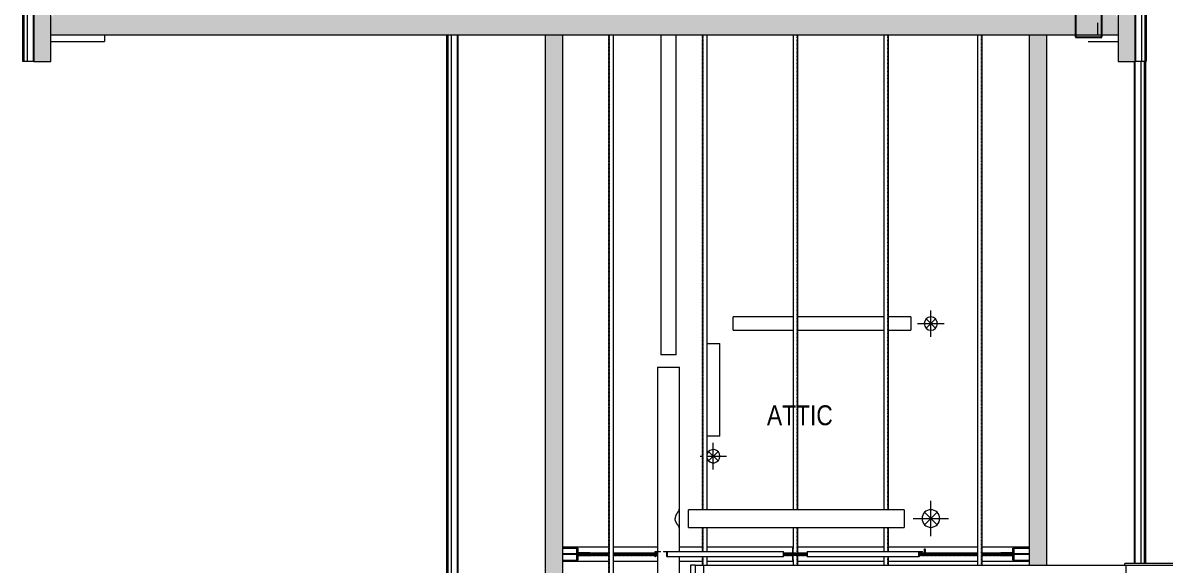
# Model space of a CAD drawing. Header units: inches. Extents: x -3598 to -1628, y -3458 to -206.
# Drawn here: x -3351 to -2835, y -2612 to -2366 of the extents above; entities that cross this region are included whole.
import ezdxf

# ---------------------------------------------------------------- set-up
doc = ezdxf.new("R2010")
doc.units = ezdxf.units.IN
doc.header["$MEASUREMENT"] = 0
doc.linetypes.add('_Hidden 1_16', pattern=[0.09375, 0.0625, -0.03125])
for name, color, linetype, lineweight in [('A-AREA-IDEN', 2, 'Continuous', 9), ('A-ROOF', 132, 'Continuous', 13), ('A-ROOF-OTLN', 132, 'Continuous', 13), ('A-ROOF-PATT', 132, 'Continuous', 13), ('A-WALL', 113, 'Continuous', 13), ('A-WALL-PATT', 111, 'Continuous', 13), ('I-WALL', 2, 'Continuous', 13), ('M-HVAC-DUCT', 70, 'Continuous', 13), ('M-HVAC-DUCT-ANNO', 70, 'Continuous', 13), ('M-HVAC-DUCT-CNTR', 70, 'Continuous', 13), ('S-BEAM', 12, 'Continuous', 13), ('S-COLS', 52, 'Continuous', 13)]:
    doc.layers.add(name, color=color, linetype=linetype, lineweight=lineweight)
doc.styles.add('Arial Narrow', font='ARIALN.TTF', dxfattribs={"height": 9})

# ---------------------------------------------------------------- blocks, each defined once
blk = doc.blocks.new('_STL - Framing - 2L Shape - 2017v1 - 2L2-1_2x2-1_2x1_4-1684815-MEZZANINE - CAD')
at = {"layer": 'S-BEAM', "color": 9}
for p, q in [((-3003.27, -2603.95), (-3003.27, -2606.45)), ((-3003.15, -2603.95), (-3003.27, -2603.95)), ((-3003.27, -2606.45), (-3000.77, -2606.45)), ((-3000.77, -2606.83), (-3003.27, -2606.83)), ((-3003.27, -2606.83), (-3003.27, -2609.33)), ((-3003.02, -2605.95), (-3003.02, -2604.08)), ((-3003.02, -2609.2), (-3003.02, -2607.33)), ((-3000.9, -2606.2), (-3002.77, -2606.2)), ((-3002.77, -2607.08), (-3000.9, -2607.08)), ((-3000.77, -2606.45), (-3000.77, -2606.33)), ((-3000.77, -2606.95), (-3000.77, -2606.83)), ((-3003.27, -2609.33), (-3003.15, -2609.33))]:
    blk.add_line(p, q, dxfattribs=at)
for centre, radius, start, end in [((-3003.15, -2604.08), 0.125, 0, 90), ((-3002.77, -2605.95), 0.25, 180, 270), ((-3002.77, -2607.33), 0.25, 90, 180), ((-3000.9, -2606.33), 0.125, 0, 90), ((-3000.9, -2606.95), 0.125, 270, 0), ((-3003.15, -2609.2), 0.125, 270, 0)]:
    blk.add_arc(centre, radius, start, end, dxfattribs=at)
blk = doc.blocks.new('_STL - Framing - L Shape - 2017v1 - L2-1_2x2-1_2x1_4-1684816-MEZZANINE - CAD')
at = {"layer": 'S-BEAM', "color": 9}
for p, q in [((-3065.46, -2605.39), (-3062.96, -2605.39)), ((-3065.46, -2607.89), (-3065.46, -2605.39)), ((-3065.34, -2607.89), (-3065.46, -2607.89)), ((-3065.21, -2605.89), (-3065.21, -2607.77)), ((-3063.09, -2605.64), (-3064.96, -2605.64)), ((-3062.96, -2605.39), (-3062.96, -2605.52))]:
    blk.add_line(p, q, dxfattribs=at)
for centre, radius, start, end in [((-3065.34, -2607.77), 0.125, 270, 0), ((-3064.96, -2605.89), 0.25, 90, 180), ((-3063.09, -2605.52), 0.125, 270, 0)]:
    blk.add_arc(centre, radius, start, end, dxfattribs=at)
blk = doc.blocks.new('_STL - Framing - 2L Shape - 2017v1 - 2L5x3x5_16LLBB-1684817-MEZZANINE - CAD')
at = {"layer": 'S-BEAM', "color": 9}
for p, q in [((-84.38, 3.19), (-105.17, 3.19)), ((-84.38, 0.5), (-98.02, 0.5)), ((-92.9, 0.19), (-84.38, 0.19)), ((-62.39, 3.19), (-82.29, 3.19)), ((-63.44, 0.5), (-82.29, 0.5)), ((-82.29, 0.19), (-63.44, 0.19)), ((-62.39, 0.5), (-63.19, 0.5)), ((-63.19, 0.19), (-62.39, 0.19)), ((-42, 3.19), (-52.39, 3.19)), ((-1, 3.19), (-39.91, 3.19)), ((-1.25, 0.5), (-5.34, 0.5)), ((-5.34, 0.19), (-1.25, 0.19)), ((40, 3.19), (1.09, 3.19)), ((5.34, 0.5), (1.09, 0.5)), ((1.25, 0.19), (5.34, 0.19)), ((82.38, 3.19), (42.09, 3.19)), ((58.44, 0.5), (55.99, 0.5)), ((55.99, 0.19), (58.44, 0.19)), ((82.38, 0.5), (58.69, 0.5)), ((58.74, 0.19), (82.38, 0.19)), ((105.8, 3.19), (84.47, 3.19)), ((98.02, 0.5), (84.47, 0.5)), ((84.47, 0.19), (92.9, 0.19)), ((-105.17, -3.19), (-84.38, -3.19)), ((-98.02, -0.5), (-84.38, -0.5)), ((-92.9, -0.19), (-84.38, -0.19)), ((-82.29, -0.19), (-63.44, -0.19)), ((-82.29, -0.5), (-63.44, -0.5)), ((-82.29, -3.19), (-62.39, -3.19)), ((-63.19, -0.19), (-62.39, -0.19)), ((-63.19, -0.5), (-62.39, -0.5)), ((-52.39, -3.19), (-42, -3.19)), ((-39.91, -3.19), (-1, -3.19)), ((-5.34, -0.19), (-1.25, -0.19)), ((-5.34, -0.5), (-1.25, -0.5)), ((1.09, -0.5), (5.34, -0.5)), ((1.09, -3.19), (40, -3.19)), ((1.25, -0.19), (5.34, -0.19)), ((42.09, -3.19), (82.38, -3.19)), ((55.99, -0.19), (82.38, -0.19)), ((55.99, -0.5), (82.38, -0.5)), ((84.47, -0.19), (92.9, -0.19)), ((84.47, -0.5), (98.02, -0.5)), ((84.47, -3.19), (105.8, -3.19))]:
    blk.add_line(p, q, dxfattribs=at)
at = {"layer": 'S-BEAM', "linetype": '_Hidden 1_16', "lineweight": 25}
for p, q in [((-98.02, 0.5), (-84.38, 0.5)), ((-82.29, 0.5), (-63.44, 0.5)), ((-63.19, 0.5), (-62.39, 0.5)), ((-5.34, 0.5), (-1.25, 0.5)), ((1.09, 0.5), (5.34, 0.5)), ((55.99, 0.5), (58.44, 0.5)), ((58.69, 0.5), (82.38, 0.5)), ((84.47, 0.5), (98.02, 0.5)), ((-98.02, -0.5), (-84.38, -0.5)), ((-82.29, -0.5), (-63.44, -0.5)), ((-63.19, -0.5), (-62.39, -0.5)), ((-5.34, -0.5), (-1.25, -0.5)), ((1.09, -0.5), (5.34, -0.5)), ((55.99, -0.5), (82.38, -0.5)), ((84.47, -0.5), (98.02, -0.5))]:
    blk.add_line(p, q, dxfattribs=at)
blk = doc.blocks.new('_STL - Framing - L Shape - 2017v1 - L2-1_2x2-1_2x1_4-1684820-MEZZANINE - CAD')
at = {"layer": 'S-BEAM', "color": 9}
for p, q in [((-3061.74, -2605.39), (-3060.03, -2605.39)), ((-3061.74, -2605.52), (-3061.74, -2605.39)), ((-3060.37, -2605.64), (-3061.65, -2605.64)), ((-3060.2, -2607.77), (-3060.2, -2605.89)), ((-3060.03, -2607.89), (-3060.11, -2607.89)), ((-3060.03, -2605.39), (-3007.36, -2605.39)), ((-3060.03, -2605.39), (-3060.03, -2607.89)), ((-3007.36, -2607.89), (-3060.03, -2607.89)), ((-3007.36, -2607.89), (-3007.36, -2605.39))]:
    blk.add_line(p, q, dxfattribs=at)
for centre, major_axis, start_param, end_param in [((-3061.65, -2605.52), (0, 0.125), 1.570796, 3.141593), ((-3060.37, -2605.89), (0, 0.25), 4.712389, 6.283185), ((-3060.11, -2607.77), (0, 0.125), 1.570796, 3.141593)]:
    blk.add_ellipse(centre, major_axis=major_axis, ratio=0.684588, start_param=start_param, end_param=end_param, dxfattribs=at)
blk = doc.blocks.new('_STL - Framing - L Shape - 2017v1 - L2-1_2x2-1_2x1_4-1684821-MEZZANINE - CAD')
at = {"layer": 'S-BEAM', "color": 9}
for p, q in [((-2943.58, -2604.31), (-2943.45, -2604.31)), ((-2943.58, -2606.81), (-2943.58, -2604.31)), ((-2941.08, -2606.81), (-2943.58, -2606.81)), ((-2943.33, -2604.44), (-2943.33, -2606.31)), ((-2943.08, -2606.56), (-2941.2, -2606.56)), ((-2941.08, -2606.69), (-2941.08, -2606.81))]:
    blk.add_line(p, q, dxfattribs=at)
for centre, radius, start, end in [((-2943.45, -2604.44), 0.125, 0, 90), ((-2943.08, -2606.31), 0.25, 180, 270), ((-2941.2, -2606.69), 0.125, 0, 90)]:
    blk.add_arc(centre, radius, start, end, dxfattribs=at)
blk = doc.blocks.new('_STL - Framing - L Shape - 2017v1 - L2-1_2x2-1_2x1_4-1684824-MEZZANINE - CAD')
at = {"layer": 'S-BEAM', "color": 9}
for p, q in [((-2996.68, -2605.39), (-2946.2, -2605.39)), ((-2996.68, -2605.39), (-2996.68, -2607.89)), ((-2946.2, -2607.89), (-2996.68, -2607.89)), ((-2946.2, -2605.39), (-2944.49, -2605.39)), ((-2946.2, -2607.89), (-2946.2, -2605.39)), ((-2946.11, -2607.89), (-2946.2, -2607.89)), ((-2946.03, -2605.89), (-2946.03, -2607.77)), ((-2944.57, -2605.64), (-2945.86, -2605.64)), ((-2944.49, -2605.39), (-2944.49, -2605.52))]:
    blk.add_line(p, q, dxfattribs=at)
for centre, major_axis, start_param, end_param in [((-2946.11, -2607.77), (0, 0.125), 3.141593, 4.712389), ((-2945.86, -2605.89), (0, 0.25), 0, 1.570796), ((-2944.57, -2605.52), (0, 0.125), 3.141593, 4.712389)]:
    blk.add_ellipse(centre, major_axis=major_axis, ratio=0.684588, start_param=start_param, end_param=end_param, dxfattribs=at)
blk = doc.blocks.new('_STL - Framing - C Shape - 2017v1 - C7x9_8-2031382-MEZZANINE - CAD')
at = {"layer": 'S-BEAM', "color": 9}
for p, q in [((-157.5, 1.55), (-226, 1.55)), ((-27, 1.55), (-151.5, 1.55)), ((-13.56, 1.55), (-16, 1.55)), ((-10.81, 1.55), (-11.19, 1.55)), ((1.13, 1.55), (-8.44, 1.55)), ((224, 1.55), (9.13, 1.55)), ((-226, -0.54), (-157.5, -0.54)), ((-151.5, -0.54), (-27, -0.54)), ((-16, -0.54), (-11.44, -0.54)), ((-11.19, -0.54), (-10.81, -0.54)), ((-10.56, -0.54), (1.13, -0.54)), ((9.13, -0.54), (224, -0.54))]:
    blk.add_line(p, q, dxfattribs=at)
at = {"layer": 'S-BEAM', "linetype": '_Hidden 1_16', "lineweight": 25}
for p, q in [((-226, -0.33), (-157.5, -0.33)), ((-151.5, -0.33), (-27, -0.33)), ((-16, -0.33), (-11.44, -0.33)), ((-11.19, -0.33), (-10.81, -0.33)), ((-10.56, -0.33), (1.13, -0.33)), ((9.13, -0.33), (224, -0.33))]:
    blk.add_line(p, q, dxfattribs=at)
blk = doc.blocks.new('_STL - Framing - C Shape - 2017v1 - C7x9_8-1673810-MEZZANINE - CAD')
at = {"layer": 'S-BEAM', "color": 9}
for p, q in [((118.25, 1.549), (-121.75, 1.549)), ((-121.75, -0.541), (118.25, -0.541))]:
    blk.add_line(p, q, dxfattribs=at)
at = {"layer": 'S-BEAM', "linetype": '_Hidden 1_16', "lineweight": 25}
blk.add_line((-121.75, -0.331), (118.25, -0.331), dxfattribs=at)
blk = doc.blocks.new('_STL - Framing - C Shape - 2017v1 - C7x9_8-1673811-MEZZANINE - CAD')
at = {"layer": 'S-BEAM', "color": 9}
for p, q in [((-118, 1.55), (-121.75, 1.55)), ((-104.62, 1.55), (-115.5, 1.55)), ((118.25, 1.55), (-96.62, 1.55)), ((-121.75, -0.54), (-118, -0.54)), ((-115.5, -0.54), (-104.62, -0.54)), ((-96.62, -0.54), (118.25, -0.54))]:
    blk.add_line(p, q, dxfattribs=at)
at = {"layer": 'S-BEAM', "linetype": '_Hidden 1_16', "lineweight": 25}
for p, q in [((-121.75, -0.33), (-118, -0.33)), ((-115.5, -0.33), (-104.62, -0.33)), ((-96.62, -0.33), (118.25, -0.33))]:
    blk.add_line(p, q, dxfattribs=at)
blk = doc.blocks.new('_STL - Framing - C Shape - 2017v1 - C7x9_8-1673732-MEZZANINE - CAD')
at = {"layer": 'S-BEAM', "color": 9}
for p, q in [((-207.01, 0.54), (-226, 0.54)), ((-157.56, 0.54), (-192.86, 0.54)), ((-12.25, 0.54), (-16, 0.54)), ((1.13, 0.54), (-9.75, 0.54)), ((224, 0.54), (9.13, 0.54)), ((-226, -1.55), (-209.1, -1.55)), ((-194.95, -1.55), (-157.5, -1.55)), ((-151.5, -1.55), (-27, -1.55)), ((-16, -1.55), (-12.25, -1.55)), ((-9.75, -1.55), (1.13, -1.55)), ((9.13, -1.55), (224, -1.55))]:
    blk.add_line(p, q, dxfattribs=at)
at = {"layer": 'S-BEAM', "linetype": '_Hidden 1_16', "lineweight": 25}
for p, q in [((-226, 0.33), (-207.22, 0.33)), ((-193.07, 0.33), (-157.56, 0.33)), ((-16, 0.33), (-12.25, 0.33)), ((-9.75, 0.33), (1.13, 0.33)), ((9.13, 0.33), (224, 0.33))]:
    blk.add_line(p, q, dxfattribs=at)
blk = doc.blocks.new('_STL - Framing - C Shape - 2017v1 - C7x9_8-1673733-MEZZANINE - CAD')
at = {"layer": 'S-BEAM', "color": 9}
for p, q in [((224, 0.541), (-226, 0.541)), ((-226, -1.549), (224, -1.549))]:
    blk.add_line(p, q, dxfattribs=at)
at = {"layer": 'S-BEAM', "linetype": '_Hidden 1_16', "lineweight": 25}
blk.add_line((-226, 0.331), (224, 0.331), dxfattribs=at)
blk = doc.blocks.new('15830016-STRUCT_MARTINEZ-MOORE_CENTRAL_v2018_rvt-1-MEZZANINE - CAD')
at = {"layer": 'S-BEAM', "lineweight": 5}
for points in [[(-3100.87, -2606.45), (-3094.92, -2606.45), (-3094.92, -2606.33), (-3095.07, -2606.21), (-3095.16, -2606.2), (-3099.91, -2606.17), (-3100.16, -2606.09), (-3100.32, -2605.97), (-3100.37, -2605.83), (-3100.37, -2604.08), (-3100.62, -2603.95), (-3100.87, -2603.95), (-3100.87, -2604.45)], [(-3100.87, -2609.33), (-3100.62, -2609.33), (-3100.37, -2609.2), (-3100.36, -2607.38), (-3100.25, -2607.24), (-3100.04, -2607.14), (-3099.78, -2607.09), (-3099.63, -2607.08), (-3095.03, -2607.06), (-3094.92, -2606.95), (-3094.92, -2606.83), (-3100.87, -2606.83)], [(-2903.17, -2606.45), (-2903.17, -2603.95), (-2903.42, -2603.95), (-2903.67, -2604.08), (-2903.68, -2605.9), (-2903.79, -2606.04), (-2904, -2606.14), (-2904.27, -2606.2), (-2904.41, -2606.2), (-2909.01, -2606.22), (-2909.12, -2606.33), (-2909.12, -2606.45)], [(-2903.17, -2609.33), (-2903.17, -2606.83), (-2909.12, -2606.83), (-2909.12, -2606.95), (-2908.97, -2607.07), (-2908.88, -2607.08), (-2904.13, -2607.11), (-2903.88, -2607.19), (-2903.72, -2607.31), (-2903.67, -2607.45), (-2903.67, -2609.2), (-2903.42, -2609.33)]]:
    blk.add_hatch(color=50, dxfattribs=at).paths.add_polyline_path(points, flags=0)
at = {"layer": 'S-COLS', "lineweight": 5}
blk.add_hatch(color=50, dxfattribs=at).paths.add_polyline_path([(-2863.4, -2372.64), (-2863.4, -2360.64), (-2875.4, -2360.64), (-2875.4, -2372.64), (-2870.88, -2372.64)], flags=0)
at = {"layer": 'S-BEAM', "color": 9}
for p, q in [((-3107.19, -2603.95), (-3100.87, -2603.95)), ((-3100.87, -2606.45), (-3107.19, -2606.45)), ((-3100.87, -2606.83), (-3107.19, -2606.83)), ((-2903.17, -2603.95), (-2896.23, -2603.95)), ((-2896.23, -2606.45), (-2903.17, -2606.45)), ((-2896.23, -2606.83), (-2903.17, -2606.83)), ((-3107.19, -2609.33), (-3100.87, -2609.33)), ((-2903.17, -2609.33), (-2896.23, -2609.33))]:
    blk.add_line(p, q, dxfattribs=at)
at = {"layer": 'S-BEAM', "color": 253, "lineweight": 25}
for p, q in [((-3100.62, -2603.95), (-3100.87, -2603.95)), ((-3100.87, -2603.95), (-3100.87, -2606.45)), ((-3100.87, -2606.45), (-3094.92, -2606.45)), ((-3100.87, -2606.83), (-3100.87, -2609.33)), ((-3094.92, -2606.83), (-3100.87, -2606.83)), ((-3100.37, -2605.83), (-3100.37, -2604.08)), ((-3100.37, -2609.2), (-3100.37, -2607.45)), ((-3095.16, -2606.2), (-3099.63, -2606.2)), ((-3099.63, -2607.08), (-3095.16, -2607.08)), ((-3094.92, -2606.45), (-3094.92, -2606.33)), ((-3094.92, -2606.95), (-3094.92, -2606.83)), ((-2909.12, -2606.33), (-2909.12, -2606.45)), ((-2909.12, -2606.45), (-2903.17, -2606.45)), ((-2903.17, -2606.83), (-2909.12, -2606.83)), ((-2909.12, -2606.83), (-2909.12, -2606.95)), ((-2904.41, -2606.2), (-2908.88, -2606.2)), ((-2908.88, -2607.08), (-2904.41, -2607.08)), ((-2903.67, -2604.08), (-2903.67, -2605.83)), ((-2903.67, -2607.45), (-2903.67, -2609.2)), ((-2903.17, -2603.95), (-2903.42, -2603.95)), ((-2903.17, -2606.45), (-2903.17, -2603.95)), ((-2903.17, -2609.33), (-2903.17, -2606.83)), ((-3100.87, -2609.33), (-3100.62, -2609.33)), ((-2903.42, -2609.33), (-2903.17, -2609.33))]:
    blk.add_line(p, q, dxfattribs=at)
at = {"layer": 'S-BEAM', "color": 253, "lineweight": 25, "flags": 128}
for points in [[(-3100.37, -2604.08), (-3100.38, -2604.05), (-3100.39, -2604.03), (-3100.42, -2604.01), (-3100.45, -2603.99), (-3100.48, -2603.97), (-3100.53, -2603.96), (-3100.57, -2603.96), (-3100.62, -2603.95)], [(-3099.63, -2606.2), (-3099.78, -2606.2), (-3099.91, -2606.17), (-3100.04, -2606.14), (-3100.16, -2606.09), (-3100.25, -2606.04), (-3100.32, -2605.97), (-3100.36, -2605.9), (-3100.37, -2605.83)], [(-3100.37, -2607.45), (-3100.36, -2607.38), (-3100.32, -2607.31), (-3100.25, -2607.24), (-3100.16, -2607.19), (-3100.04, -2607.14), (-3099.91, -2607.11), (-3099.78, -2607.09), (-3099.63, -2607.08)], [(-3094.92, -2606.33), (-3094.92, -2606.3), (-3094.94, -2606.28), (-3094.96, -2606.26), (-3094.99, -2606.24), (-3095.03, -2606.22), (-3095.07, -2606.21), (-3095.12, -2606.21), (-3095.16, -2606.2)], [(-3095.16, -2607.08), (-3095.12, -2607.08), (-3095.07, -2607.07), (-3095.03, -2607.06), (-3094.99, -2607.04), (-3094.96, -2607.02), (-3094.94, -2607), (-3094.92, -2606.98), (-3094.92, -2606.95)], [(-2908.88, -2606.2), (-2908.92, -2606.21), (-2908.97, -2606.21), (-2909.01, -2606.22), (-2909.05, -2606.24), (-2909.08, -2606.26), (-2909.11, -2606.28), (-2909.12, -2606.3), (-2909.12, -2606.33)], [(-2909.12, -2606.95), (-2909.12, -2606.98), (-2909.11, -2607), (-2909.08, -2607.02), (-2909.05, -2607.04), (-2909.01, -2607.06), (-2908.97, -2607.07), (-2908.92, -2607.08), (-2908.88, -2607.08)], [(-2903.67, -2605.83), (-2903.68, -2605.9), (-2903.72, -2605.97), (-2903.79, -2606.04), (-2903.88, -2606.09), (-2904, -2606.14), (-2904.13, -2606.17), (-2904.27, -2606.2), (-2904.41, -2606.2)], [(-2904.41, -2607.08), (-2904.27, -2607.09), (-2904.13, -2607.11), (-2904, -2607.14), (-2903.88, -2607.19), (-2903.79, -2607.24), (-2903.72, -2607.31), (-2903.68, -2607.38), (-2903.67, -2607.45)], [(-2903.42, -2603.95), (-2903.47, -2603.96), (-2903.51, -2603.96), (-2903.56, -2603.97), (-2903.59, -2603.99), (-2903.62, -2604.01), (-2903.65, -2604.03), (-2903.66, -2604.05), (-2903.67, -2604.08)], [(-3100.62, -2609.33), (-3100.57, -2609.33), (-3100.53, -2609.32), (-3100.48, -2609.31), (-3100.45, -2609.29), (-3100.42, -2609.27), (-3100.39, -2609.25), (-3100.38, -2609.23), (-3100.37, -2609.2)], [(-2903.67, -2609.2), (-2903.66, -2609.23), (-2903.65, -2609.25), (-2903.62, -2609.27), (-2903.59, -2609.29), (-2903.56, -2609.31), (-2903.51, -2609.32), (-2903.47, -2609.33), (-2903.42, -2609.33)]]:
    blk.add_lwpolyline(points, dxfattribs=at)
at = {"layer": 'S-COLS', "color": 253, "lineweight": 25}
for p, q in [((-2875.4, -2360.64), (-2875.4, -2372.64)), ((-2863.4, -2372.64), (-2863.4, -2360.64)), ((-2875.4, -2372.64), (-2863.4, -2372.64))]:
    blk.add_line(p, q, dxfattribs=at)
at = {"color": 250, "lineweight": 13}
for name, p, rotation in [('_STL - Framing - C Shape - 2017v1 - C7x9_8-1673733-MEZZANINE - CAD', (-3085.86, -2595.64), 89.99999999999972), ('_STL - Framing - C Shape - 2017v1 - C7x9_8-1673732-MEZZANINE - CAD', (-3043.48, -2595.64), 89.99999999999972), ('_STL - Framing - C Shape - 2017v1 - C7x9_8-2031382-MEZZANINE - CAD', (-3001.47, -2595.64), 89.99999999999993), ('_STL - Framing - C Shape - 2017v1 - C7x9_8-1673811-MEZZANINE - CAD', (-2960.47, -2489.89), 89.9999999999999), ('_STL - Framing - C Shape - 2017v1 - C7x9_8-1673810-MEZZANINE - CAD', (-2918.09, -2489.89), 89.9999999999999)]:
    blk.add_blockref(name, p, dxfattribs=dict(at, rotation=rotation))
for name, p in [('_STL - Framing - 2L Shape - 2017v1 - 2L5x3x5_16LLBB-1684817-MEZZANINE - CAD', (-3002.02, -2606.64)), ('_STL - Framing - L Shape - 2017v1 - L2-1_2x2-1_2x1_4-1684816-MEZZANINE - CAD', (0, 0)), ('_STL - Framing - L Shape - 2017v1 - L2-1_2x2-1_2x1_4-1684820-MEZZANINE - CAD', (0, 0)), ('_STL - Framing - 2L Shape - 2017v1 - 2L2-1_2x2-1_2x1_4-1684815-MEZZANINE - CAD', (0, 0)), ('_STL - Framing - L Shape - 2017v1 - L2-1_2x2-1_2x1_4-1684824-MEZZANINE - CAD', (0, 0)), ('_STL - Framing - L Shape - 2017v1 - L2-1_2x2-1_2x1_4-1684821-MEZZANINE - CAD', (0, 0))]:
    blk.add_blockref(name, p, dxfattribs=at)
blk = doc.blocks.new('15830016-MECH_BSALS_CENTRAL_v2018_rvt-1-MEZZANINE - CAD')
at = {"layer": 'M-HVAC-DUCT', "color": 161, "lineweight": 9}
for p, q in [((-3062.91, -2371.64), (-3062.91, -2516.44)), ((-3055.91, -2516.44), (-3055.91, -2371.64)), ((-3003.02, -2499.3), (-3030.15, -2499.3)), ((-3030.15, -2502.3), (-3030.15, -2499.3)), ((-2962.02, -2499.3), (-3000.93, -2499.3)), ((-2949.76, -2499.3), (-2959.93, -2499.3)), ((-2949.76, -2499.3), (-2949.76, -2502.3)), ((-3030.15, -2505.3), (-3030.15, -2502.3)), ((-3030.15, -2505.3), (-3003.02, -2505.3)), ((-3000.93, -2505.3), (-2962.02, -2505.3)), ((-2959.93, -2505.3), (-2949.76, -2505.3)), ((-2949.76, -2502.3), (-2949.76, -2505.3)), ((-3041.95, -2511.3), (-3039.15, -2511.3)), ((-3039.15, -2511.3), (-3036.15, -2511.3)), ((-3036.15, -2553.3), (-3036.15, -2511.3)), ((-3059.41, -2516.44), (-3062.91, -2516.44)), ((-3055.91, -2516.44), (-3059.41, -2516.44)), ((-3064.41, -2522.04), (-3064.41, -2605.39)), ((-3064.41, -2522.04), (-3059.41, -2522.04)), ((-3059.41, -2522.04), (-3054.41, -2522.04)), ((-3054.41, -2605.39), (-3054.41, -2522.04)), ((-3039.15, -2553.3), (-3041.95, -2553.3)), ((-3036.15, -2553.3), (-3039.15, -2553.3)), ((-3054.41, -2586.52), (-3054.87, -2586.52)), ((-3054.41, -2594.52), (-3054.41, -2586.52)), ((-2952.76, -2586.52), (-3050.41, -2586.52)), ((-3050.41, -2590.52), (-3050.41, -2586.52)), ((-2952.76, -2586.52), (-2952.76, -2590.52)), ((-3050.41, -2594.52), (-3050.41, -2590.52)), ((-2952.76, -2590.52), (-2952.76, -2594.52)), ((-3054.87, -2594.52), (-3054.41, -2594.52)), ((-3050.41, -2594.52), (-2952.76, -2594.52)), ((-3064.41, -2605.64), (-3064.41, -2773.97)), ((-3054.41, -2773.97), (-3054.41, -2607.89))]:
    blk.add_line(p, q, dxfattribs=at)
for points, knots in [([(-3055.1, -2587.43), (-3055.12, -2587.45), (-3055.16, -2587.51), (-3055.23, -2587.61), (-3055.3, -2587.71), (-3055.37, -2587.82), (-3055.45, -2587.93), (-3055.52, -2588.05), (-3055.6, -2588.17), (-3055.67, -2588.29), (-3055.75, -2588.41), (-3055.81, -2588.53), (-3055.86, -2588.61), (-3055.87, -2588.65)], [-0.5691864, -0.5691864, -0.5691864, -0.5691864, -0.55, -0.525, -0.5, -0.475, -0.45, -0.425, -0.4, -0.375, -0.35, -0.325, -0.305503, -0.305503, -0.305503, -0.305503]), ([(-3054.58, -2586.73), (-3054.61, -2586.76), (-3054.67, -2586.84), (-3054.77, -2586.98), (-3054.89, -2587.14), (-3054.99, -2587.28), (-3055.06, -2587.36), (-3055.08, -2587.39)], [-0.7999675, -0.7999675, -0.7999675, -0.7999675, -0.75, -0.7, -0.65, -0.6, -0.579668, -0.579668, -0.579668, -0.579668]), ([(-3055.89, -2588.67), (-3055.91, -2588.72), (-3055.96, -2588.81), (-3056.03, -2588.95), (-3056.09, -2589.09), (-3056.15, -2589.24), (-3056.2, -2589.39), (-3056.25, -2589.54), (-3056.3, -2589.7), (-3056.34, -2589.86), (-3056.37, -2590.02), (-3056.4, -2590.24), (-3056.41, -2590.4), (-3056.41, -2590.52)], [-0.3, -0.3, -0.3, -0.3, -0.275, -0.25, -0.225, -0.2, -0.175, -0.15, -0.125, -0.1, -0.075, -0.05, 0, 0, 0, 0]), ([(-3055.89, -2592.36), (-3055.91, -2592.31), (-3055.96, -2592.22), (-3056.03, -2592.08), (-3056.09, -2591.94), (-3056.14, -2591.82), (-3056.18, -2591.72), (-3056.21, -2591.62), (-3056.25, -2591.49), (-3056.3, -2591.33), (-3056.34, -2591.17), (-3056.37, -2591.01), (-3056.4, -2590.79), (-3056.41, -2590.63), (-3056.41, -2590.52)], [0.7, 0.7, 0.7, 0.7, 0.725, 0.75, 0.775, 0.8, 0.8125, 0.825, 0.85, 0.875, 0.9, 0.925, 0.95, 1, 1, 1, 1]), ([(-3055.1, -2593.6), (-3055.12, -2593.58), (-3055.16, -2593.52), (-3055.23, -2593.42), (-3055.3, -2593.32), (-3055.37, -2593.21), (-3055.45, -2593.1), (-3055.52, -2592.98), (-3055.6, -2592.86), (-3055.67, -2592.74), (-3055.75, -2592.62), (-3055.81, -2592.5), (-3055.86, -2592.42), (-3055.87, -2592.38)], [0.4308136, 0.4308136, 0.4308136, 0.4308136, 0.45, 0.475, 0.5, 0.525, 0.55, 0.575, 0.6, 0.625, 0.65, 0.675, 0.694497, 0.694497, 0.694497, 0.694497]), ([(-3054.58, -2594.3), (-3054.61, -2594.27), (-3054.67, -2594.19), (-3054.77, -2594.05), (-3054.89, -2593.89), (-3054.99, -2593.75), (-3055.06, -2593.67), (-3055.08, -2593.64)], [0.2000325, 0.2000325, 0.2000325, 0.2000325, 0.25, 0.3, 0.35, 0.4, 0.420332, 0.420332, 0.420332, 0.420332])]:
    blk.add_open_spline(points, degree=3, knots=knots, dxfattribs=at)
for points in [[(-3054.41, -2586.52), (-3054.41, -2586.52), (-3054.44, -2586.55), (-3054.52, -2586.66), (-3054.58, -2586.73)], [(-3054.41, -2594.52), (-3054.41, -2594.52), (-3054.44, -2594.48), (-3054.52, -2594.37), (-3054.58, -2594.3)]]:
    blk.add_open_spline(points, degree=3, dxfattribs=at)
at = {"layer": 'M-HVAC-DUCT-ANNO', "color": 161, "lineweight": 9}
for p, q in [((-2942.88, -2500.18), (-2938.64, -2504.42)), ((-2938.64, -2500.18), (-2942.88, -2504.42)), ((-3041.27, -2560.18), (-3037.02, -2564.42)), ((-3037.02, -2560.18), (-3041.27, -2564.42)), ((-2943.59, -2587.69), (-2937.93, -2593.34)), ((-2937.93, -2587.69), (-2943.59, -2593.34))]:
    blk.add_line(p, q, dxfattribs=at)
for centre, radius, start, end in [((-2940.76, -2502.3), 3, 0, 180), ((-2940.76, -2502.3), 3, 180, 0), ((-3039.15, -2562.3), 3, 0, 161.3911), ((-3039.15, -2562.3), 3, 198.6089, 0), ((-2940.76, -2590.52), 4, 0, 180), ((-2940.76, -2590.52), 4, 180, 0)]:
    blk.add_arc(centre, radius, start, end, dxfattribs=at)
at = {"layer": 'M-HVAC-DUCT-CNTR', "color": 161, "lineweight": 9}
for p, q in [((-2940.76, -2508.3), (-2940.76, -2496.3)), ((-2946.76, -2502.3), (-2934.76, -2502.3)), ((-3039.15, -2568.3), (-3039.15, -2556.3)), ((-3045.15, -2562.3), (-3044.02, -2562.3)), ((-3041.93, -2562.3), (-3033.15, -2562.3)), ((-2940.76, -2598.52), (-2940.76, -2582.52)), ((-2948.76, -2590.52), (-2932.76, -2590.52))]:
    blk.add_line(p, q, dxfattribs=at)
blk = doc.blocks.new('mez8 - mez1-485812-MEZZANINE - CAD')
at = {"layer": 'A-WALL', "lineweight": 20}
for p in [(-2853.02, -2611.64), (-1633.65, -2610.89)]:
    blk.add_line(p, (-2853.02, -2610.89), dxfattribs=at)
blk = doc.blocks.new('denti13 - denti-522691-MEZZANINE - CAD')
at = {"layer": 'A-WALL', "lineweight": 20}
for p in [(-3338.8, -2374.64), (-3314.4, -2371.64)]:
    blk.add_line(p, (-3314.4, -2374.64), dxfattribs=at)
blk = doc.blocks.new('denti15 - denti-528430-MEZZANINE - CAD')
at = {"layer": 'A-WALL', "lineweight": 20}
blk.add_line((-2869.6, -2374.64), (-2855.99, -2374.64), dxfattribs=at)

msp = doc.modelspace()

# ---------------------------------------------------------------- hatches: boundary and pattern name
at = {"layer": 'A-ROOF-PATT', "lineweight": 20}
h = msp.add_hatch(color=10, dxfattribs=at)
h.paths.add_polyline_path([(-3338.8, -2383.64), (-3338.8, -1399.64), (-3346.4, -1399.64), (-3346.4, -2383.64)], flags=0)
h.paths.add_polyline_path([(-2855.99, -2383.64), (-2848.4, -2383.64), (-2848.4, -1399.64), (-2855.99, -1399.64), (-2855.99, -2381.33)], flags=0)
h = msp.add_hatch(color=10, dxfattribs=at)
h.paths.add_polyline_path([(-3107.19, -2821.64), (-3107.19, -2371.64), (-3115.13, -2371.64), (-3115.13, -2821.64)], flags=0)
h.paths.add_polyline_path([(-2896.23, -2611.64), (-2888.29, -2611.64), (-2888.29, -2371.64), (-2896.23, -2371.64), (-2896.23, -2604.45)], flags=0)
at = {"layer": 'A-WALL-PATT', "lineweight": 20}
for points in [[(-2856.01, -2366.14), (-2855.99, -2366.14), (-2856.01, -2363.14), (-2856.96, -2363.14), (-2856.96, -2003.64), (-2865.27, -2003.64), (-2865.27, -2366.14), (-2856.91, -2366.14)], [(-3338.8, -2371.64), (-3133.52, -2371.64), (-3133.52, -2354.77), (-3337.83, -2354.77), (-3337.86, -2363.14), (-3338.78, -2363.14), (-3338.8, -2366.46)], [(-3133.52, -2371.64), (-2865.27, -2371.64), (-2865.27, -2360.64), (-3133.52, -2360.64)], [(-2855.99, -2371.64), (-2855.99, -2366.14), (-2865.27, -2366.14), (-2865.27, -2371.64)]]:
    msp.add_hatch(color=10, dxfattribs=at).paths.add_polyline_path(points, flags=0)

# ---------------------------------------------------------------- linework, layer by layer
at = {"layer": 'A-ROOF', "lineweight": 20}
for p, q in [((-3346.4, -1399.64), (-3346.4, -2383.64)), ((-3338.8, -2383.64), (-3338.8, -1399.64)), ((-2855.99, -1399.64), (-2855.99, -2383.64)), ((-2848.4, -2383.64), (-2848.4, -1399.64)), ((-3154.71, -2371.64), (-3154.71, -2821.64)), ((-3115.13, -2371.64), (-3115.13, -2821.64)), ((-3107.19, -2821.64), (-3107.19, -2371.64)), ((-2896.23, -2371.64), (-2896.23, -2611.64)), ((-2888.29, -2611.64), (-2888.29, -2371.64)), ((-3346.4, -2383.64), (-3338.8, -2383.64)), ((-2855.99, -2383.64), (-2848.4, -2383.64)), ((-2848.71, -2610.89), (-2848.71, -2383.64))]:
    msp.add_line(p, q, dxfattribs=at)
at = {"layer": 'A-ROOF-OTLN', "lineweight": 9}
for p, q in [((-3351.4, -2383.64), (-3351.4, -1399.64)), ((-3350.9, -2383.64), (-3350.9, -1399.64)), ((-3350.8, -2383.64), (-3350.8, -1399.64)), ((-3349.3, -2383.64), (-3349.3, -1399.64)), ((-3346.52, -2383.64), (-3346.52, -1399.64)), ((-2848.27, -1399.64), (-2848.27, -2383.64)), ((-2845.49, -1399.64), (-2845.49, -2383.64)), ((-2843.99, -1399.64), (-2843.99, -2383.64)), ((-2843.9, -1399.64), (-2843.9, -2383.64)), ((-2843.4, -1399.64), (-2843.4, -2383.64)), ((-3159.71, -2821.64), (-3159.71, -2371.64)), ((-3159.21, -2821.64), (-3159.21, -2371.64)), ((-3159.11, -2821.64), (-3159.11, -2371.64)), ((-3157.61, -2821.64), (-3157.61, -2371.64)), ((-3154.83, -2821.64), (-3154.83, -2371.64)), ((-3346.4, -2383.64), (-3351.4, -2383.64)), ((-2848.58, -2383.64), (-2848.58, -2610.89)), ((-2843.4, -2383.64), (-2848.4, -2383.64)), ((-2845.8, -2383.64), (-2845.8, -2610.89)), ((-2844.3, -2383.64), (-2844.3, -2610.9)), ((-2844.21, -2383.64), (-2844.21, -2610.9)), ((-2843.71, -2383.64), (-2843.71, -2610.9))]:
    msp.add_line(p, q, dxfattribs=at)
at = {"layer": 'A-WALL', "lineweight": 20}
for p, q in [((-2865.27, -2371.64), (-2865.27, -2366.14)), ((-3338.8, -2371.64), (-2855.99, -2371.64)), ((-3047.4, -2611.64), (-3047.4, -2622.64)), ((-3047.4, -2611.64), (-1645.4, -2611.64)), ((-2852.4, -2631.39), (-2852.4, -2611.64))]:
    msp.add_line(p, q, dxfattribs=at)
at = {"layer": 'I-WALL', "lineweight": 20}
for p, q in [((-3049.4, -2611.64), (-3049.4, -2753.2)), ((-3047.4, -2611.64), (-3049.4, -2611.64)), ((-3043.4, -2747.14), (-3043.4, -2611.64))]:
    msp.add_line(p, q, dxfattribs=at)

# ---------------------------------------------------------------- block references
at = {"lineweight": 5}
for name in ['15830016-STRUCT_MARTINEZ-MOORE_CENTRAL_v2018_rvt-1-MEZZANINE - CAD', '15830016-MECH_BSALS_CENTRAL_v2018_rvt-1-MEZZANINE - CAD']:
    msp.add_blockref(name, (0, 0), dxfattribs=at)
at = {"layer": 'A-WALL', "lineweight": 20}
for name in ['denti13 - denti-522691-MEZZANINE - CAD', 'denti15 - denti-528430-MEZZANINE - CAD', 'mez8 - mez1-485812-MEZZANINE - CAD']:
    msp.add_blockref(name, (0, 0), dxfattribs=at)

# ---------------------------------------------------------------- texts
at = {"layer": 'A-AREA-IDEN', "insert": (-3014.89, -2539.28), "char_height": 9, "width": 36.966, "attachment_point": 1, "style": 'Arial Narrow'}
msp.add_mtext('ATTIC', dxfattribs=at)

doc.saveas('drawing.dxf')
